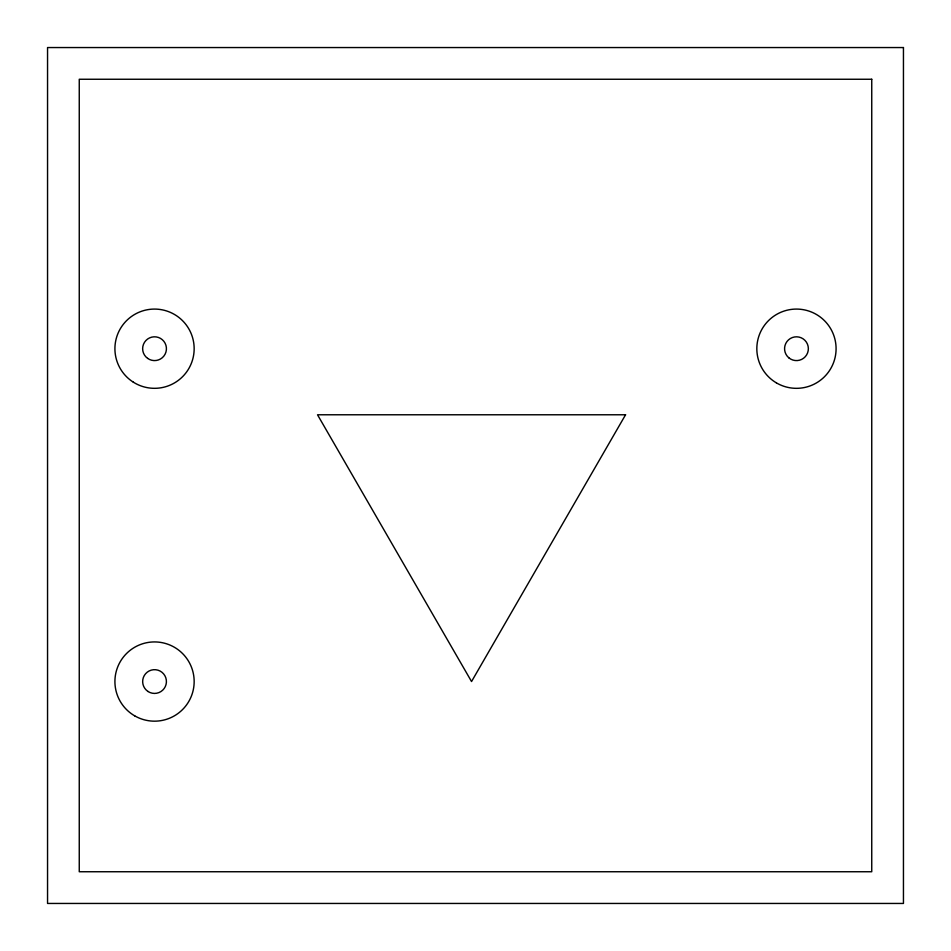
<?xml version="1.0" encoding="UTF-8"?>
<svg xmlns="http://www.w3.org/2000/svg" width="951" height="951" viewBox="0 0 951 951"><rect width="100%" height="100%" fill="white"/><g stroke="black" fill="none" stroke-linecap="round" stroke-linejoin="round"><path stroke-width="1.43" d="M625.556 414.779L471.541 681.546L317.515 414.779L625.556 414.779M903.45 47.55L47.55 47.55L47.55 903.45L903.45 903.45L903.45 47.55M871.746 79.254L79.254 79.254L79.254 871.746L871.746 871.746L871.746 79.254M134.709 715.853A39.621 39.621 0 0 0 194.159 681.57A39.621 39.621 0 0 0 134.745 647.227A39.621 39.621 0 0 0 134.709 715.853M133.318 382.159A39.621 39.621 0 0 0 194.123 350.348A39.621 39.621 0 0 0 136.171 313.592A39.621 39.621 0 0 0 133.318 382.159M776.396 382.873A39.621 39.621 0 0 0 836.084 348.993A39.621 39.621 0 0 0 776.896 314.246A39.621 39.621 0 0 0 776.396 382.873M788.855 357.838A11.887 11.887 0 0 0 808.184 350.717A11.887 11.887 0 0 0 792.349 337.546A11.887 11.887 0 0 0 788.855 357.838M147.655 358.396A11.887 11.887 0 0 0 166.377 349.813A11.887 11.887 0 0 0 149.58 337.89A11.887 11.887 0 0 0 147.655 358.396M148.035 691.496A11.887 11.887 0 0 0 166.401 682.212A11.887 11.887 0 0 0 149.176 670.942A11.887 11.887 0 0 0 148.035 691.496"/></g></svg>
